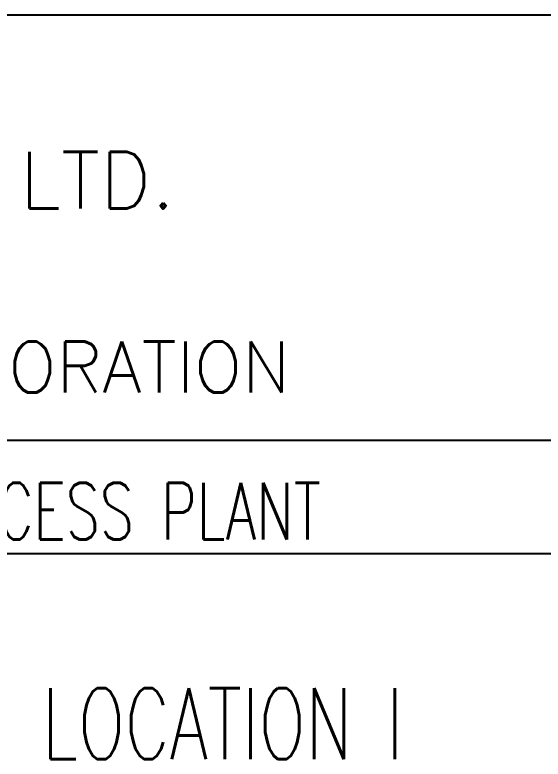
# Model space of a CAD drawing. Header units: inches. Extents: x -430764 to 256483, y 7374 to 217374.
# Drawn here: x 236968 to 246284, y 24749 to 37874 of the extents above; entities that cross this region are included whole.
import ezdxf
from ezdxf.enums import TextEntityAlignment as Align

# ---------------------------------------------------------------- set-up
doc = ezdxf.new("R2010")
doc.units = ezdxf.units.IN
doc.header["$MEASUREMENT"] = 0
doc.layers.add('Cable Tray Power', color=7, linetype='Continuous', lineweight=13)
doc.layers.add('TEG BORDER', color=7, linetype='Continuous')
doc.styles.add('HZTXT', font='simplexs.shx', dxfattribs={"width": 0.7, "bigfont": 'hztxt.shx'})
doc.styles.add('TEG BORDER', font='txt_qlt.shx', dxfattribs={"width": 0.7, "bigfont": 'hztxt.shx'})

# ---------------------------------------------------------------- blocks, each defined once
blk = doc.blocks.new('TEG BORDER A2')
at = {"layer": 'TEG BORDER', "color": 0}
blk.add_line((489, 61), (589, 61), dxfattribs=at)
at = {"layer": 'TEG BORDER'}
for p, q in [((489, 46), (589, 46)), ((489, 42), (589, 42))]:
    blk.add_line(p, q, dxfattribs=at)
at = {"layer": 'TEG BORDER', "color": 7, "style": 'TEG BORDER'}
for s, height, p in [('ZICOM EQUIPMENT PTE. LTD.', 2, (522.4, 54.17)), ('SINOPEC PETROLEUM ENGINEERING CORPORATION', 1.8, (504.668, 47.676))]:
    blk.add_text(s, height=height, dxfattribs=at).set_placement(p)
at = {"layer": 'TEG BORDER', "lineweight": 25, "insert": (495.295, 44), "char_height": 2, "width": 100, "attachment_point": 4, "style": 'TEG BORDER'}
blk.add_mtext('\\pt8.5888;2 {\\H1.5x;x\\H0.66667x; 75  MMSCFD TEG DEHYDRATION TYPE  NATURAL GAS PROCESS PLANT}', dxfattribs=at)

msp = doc.modelspace()

# ---------------------------------------------------------------- block references
at = {"xscale": 500, "yscale": 500, "zscale": 500}
msp.add_blockref('TEG BORDER A2', (-40517, 7373.87), dxfattribs=at)

# ---------------------------------------------------------------- texts
at = {"layer": 'Cable Tray Power', "style": 'HZTXT', "width": 0.7}
msp.add_text('ELECTRICAL CABLE TRAY LAYOUT FOR LOCATION I', height=1250, dxfattribs=at).set_placement((229383, 25373.87), align=Align.MIDDLE_CENTER)

doc.saveas('drawing.dxf')
